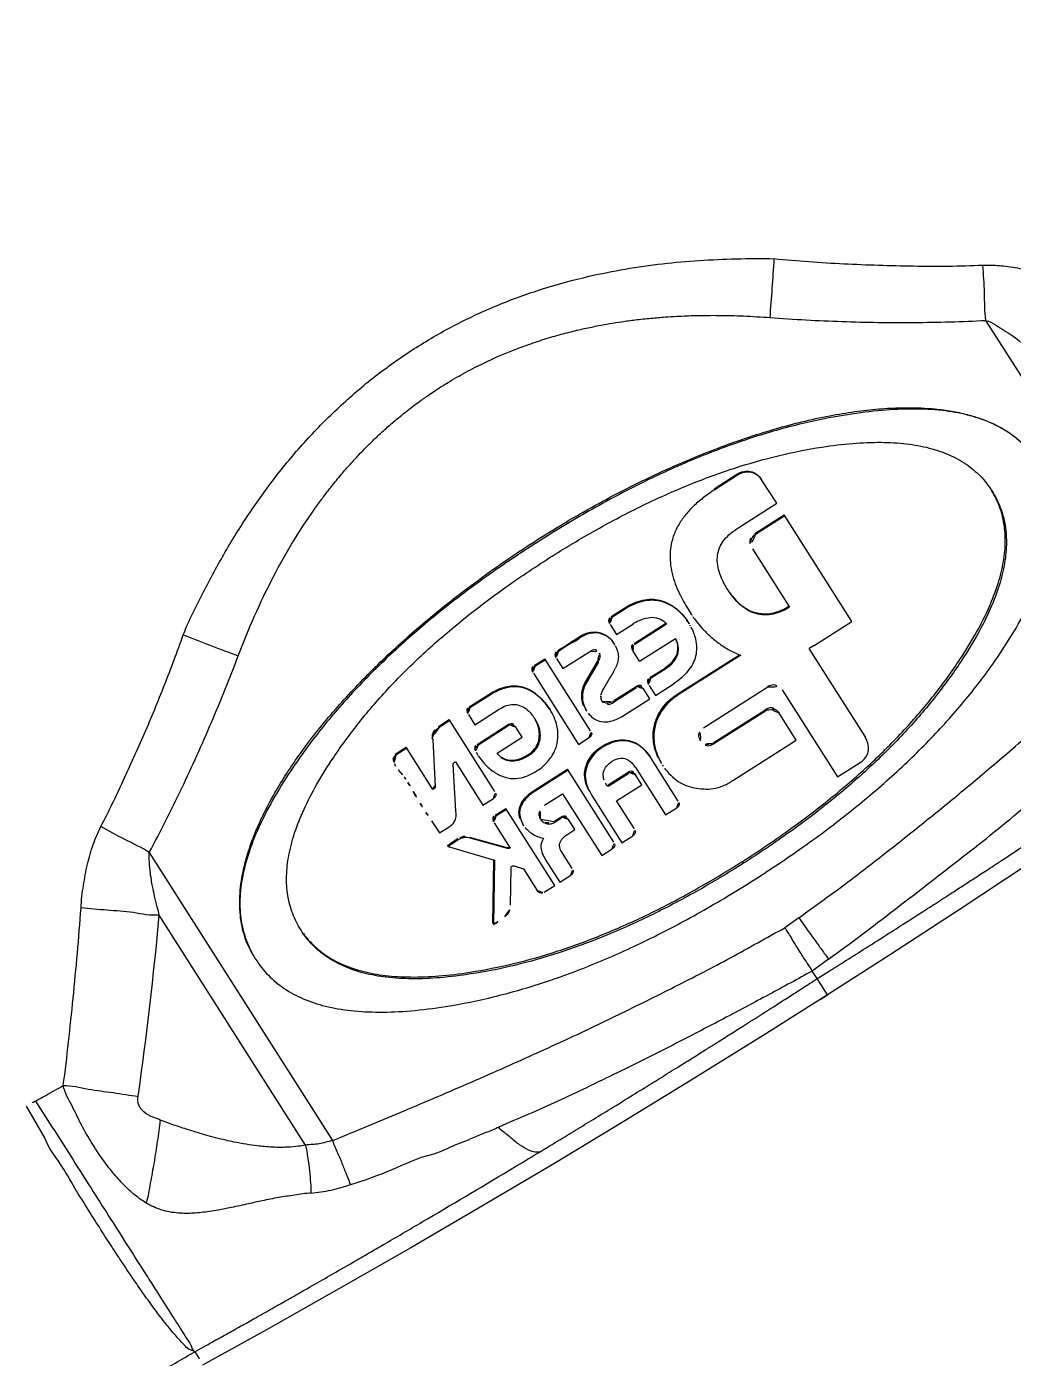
# Model space of a CAD drawing. Header units: millimetres. Extents: x 1145859089 to 1147511753, y -1047484727 to -1047247487.
# Drawn here: x 1145998064.8 to 1145998132.7, y -1047439528.4 to -1047439436.7 of the extents above; entities that cross this region are included whole.
import ezdxf
from ezdxf.xclip import XClip

# ---------------------------------------------------------------- set-up
doc = ezdxf.new("R2010")
doc.units = ezdxf.units.MM
doc.header["$LTSCALE"] = 100
doc.header["$MEASUREMENT"] = 0
doc.header["$XCLIPFRAME"] = 2
doc.layers.get('0').update_dxf_attribs({"linetype": 'CONTINUOUS'})
doc.layers.add('XREF', color=135, linetype='CONTINUOUS')
doc.layers.add('단지배치도$0$W240910', color=135, linetype='CONTINUOUS')

# ---------------------------------------------------------------- blocks, each defined once
blk = doc.blocks.new('단지배치도$0$zw$9902')
at = {"layer": '단지배치도$0$W240910', "linetype": 'ByBlock', "ltscale": 20}
for p, q in [((60002.619, -68107.447), (59990.003, -68087.615)), ((59971.297, -68099.201), (59972.862, -68098.205)), ((59972.907, -68098.275), (59971.342, -68099.271)), ((59972.862, -68098.205), (59972.907, -68098.275)), ((59975.603, -68100.21), (59974.611, -68098.65)), ((59971.297, -68099.201), (59971.342, -68099.271)), ((59972.995, -68101.869), (59975.603, -68100.21)), ((59974.106, -68102.278), (59976.109, -68101.004)), ((59976.153, -68101.074), (59974.15, -68102.348)), ((59980.782, -68108.349), (59976.109, -68101.004)), ((59974.106, -68102.278), (59974.15, -68102.348)), ((59973.928, -68103.337), (59976.485, -68107.356)), ((59964.203, -68108.01), (59965.147, -68107.409)), ((59965.192, -68107.48), (59964.248, -68108.081)), ((59965.147, -68107.409), (59965.192, -68107.48)), ((59964.142, -68108.551), (59964.582, -68109.243)), ((59964.203, -68108.01), (59964.248, -68108.081)), ((59964.582, -68109.243), (59965.741, -68108.506)), ((59965.781, -68109.851), (59967.968, -68108.46)), ((59968.012, -68108.531), (59965.826, -68109.922)), ((59969.501, -68108.386), (59969.544, -68108.45)), ((59978.173, -68110.009), (59980.782, -68108.349)), ((59962.011, -68109.404), (59962.056, -68109.475)), ((59966.158, -68111.083), (59968.634, -68109.508)), ((59960.51, -68110.36), (59960.555, -68110.43)), ((59960.888, -68111.593), (59962.775, -68110.392)), ((59964.368, -68109.814), (59964.471, -68109.975)), ((59966.158, -68111.083), (59965.718, -68110.392)), ((59965.781, -68109.851), (59965.826, -68109.922)), ((59968.786, -68113.335), (59973.032, -68110.633)), ((59973.126, -68110.672), (59968.83, -68113.405)), ((59978.173, -68110.009), (59977.832, -68110.214)), ((59981.731, -68116.343), (59977.832, -68110.214)), ((59958.918, -68111.372), (59959.642, -68110.912)), ((59958.918, -68111.372), (59958.963, -68111.443)), ((59959.687, -68110.982), (59958.963, -68111.443)), ((59962.797, -68115.871), (59959.642, -68110.912)), ((59960.448, -68110.902), (59960.888, -68111.593)), ((59962.378, -68112.642), (59963.27, -68111.089)), ((59963.315, -68111.16), (59962.423, -68112.713)), ((59963.271, -68111.088), (59963.316, -68111.158)), ((59964.568, -68111.397), (59964.481, -68111.587)), ((59966.873, -68112.208), (59967.937, -68111.531)), ((59967.982, -68111.601), (59966.918, -68112.278)), ((59967.936, -68111.531), (59967.981, -68111.602)), ((59958.856, -68111.914), (59961.967, -68116.804)), ((59966.873, -68112.208), (59966.918, -68112.278)), ((59954.445, -68114.218), (59955.791, -68113.362)), ((59955.836, -68113.432), (59954.49, -68114.288)), ((59955.791, -68113.362), (59955.836, -68113.432)), ((59962.378, -68112.642), (59962.423, -68112.713)), ((59964.387, -68113.789), (59965.918, -68112.815)), ((59964.432, -68113.86), (59965.962, -68112.886)), ((59965.962, -68112.886), (59965.918, -68112.815)), ((59966.875, -68113.681), (59966.435, -68112.99)), ((59966.813, -68112.749), (59967.253, -68113.441)), ((59967.253, -68113.441), (59968.486, -68112.657)), ((59968.83, -68113.405), (59968.786, -68113.335)), ((59970.558, -68115.656), (59974.987, -68112.839)), ((59975.977, -68113.057), (59979.784, -68119.042)), ((59954.445, -68114.218), (59954.49, -68114.288)), ((59954.822, -68115.449), (59956.51, -68114.373)), ((59964.387, -68113.789), (59964.432, -68113.86)), ((59964.93, -68114.919), (59966.875, -68113.681)), ((59952.319, -68115.57), (59953.057, -68115.101)), ((59953.102, -68115.171), (59952.364, -68115.641)), ((59956.212, -68120.06), (59953.057, -68115.101)), ((59954.383, -68114.758), (59954.822, -68115.449)), ((59971.224, -68116.703), (59974.783, -68114.439)), ((59974.828, -68114.509), (59971.269, -68116.773)), ((59974.783, -68114.439), (59974.828, -68114.509)), ((59975.822, -68114.723), (59975.779, -68114.664)), ((59976.95, -68116.509), (59975.817, -68114.727)), ((59952.319, -68115.57), (59952.364, -68115.641)), ((59954.977, -68116.809), (59957.119, -68115.446)), ((59957.163, -68115.517), (59955.021, -68116.879)), ((59957.163, -68115.517), (59957.119, -68115.446)), ((59958.074, -68116.31), (59957.635, -68115.619)), ((59949.333, -68117.47), (59950.087, -68116.991)), ((59950.132, -68117.061), (59949.378, -68117.54)), ((59951.941, -68119.905), (59950.087, -68116.991)), ((59951.877, -68116.404), (59951.922, -68116.475)), ((59951.922, -68116.475), (59952.1, -68119.729)), ((59954.977, -68116.809), (59955.021, -68116.879)), ((59956.357, -68117.403), (59958.074, -68116.31)), ((59961.967, -68116.804), (59962.691, -68116.343)), ((59971.225, -68116.702), (59971.269, -68116.773)), ((59972.575, -68119.292), (59976.95, -68116.509)), ((59949.333, -68117.47), (59949.378, -68117.54)), ((59953.384, -68118.068), (59953.401, -68118.054)), ((59953.401, -68118.054), (59953.419, -68118.041)), ((59953.419, -68118.041), (59953.439, -68118.029)), ((59953.439, -68118.029), (59953.461, -68118.018)), ((59953.461, -68118.018), (59953.484, -68118.008)), ((59953.484, -68118.008), (59955.383, -68120.992)), ((59954.916, -68117.349), (59955.005, -68117.504)), ((59968.826, -68120.707), (59966.937, -68117.738)), ((59979.784, -68119.042), (59981.35, -68118.046)), ((59953.334, -68118.159), (59953.335, -68118.151)), ((59953.334, -68118.167), (59953.334, -68118.159)), ((59953.335, -68118.176), (59953.334, -68118.167)), ((59953.335, -68118.151), (59953.336, -68118.144)), ((59953.517, -68121.395), (59953.335, -68118.176)), ((59953.336, -68118.144), (59953.337, -68118.137)), ((59953.337, -68118.137), (59953.341, -68118.127)), ((59953.341, -68118.127), (59953.348, -68118.114)), ((59953.348, -68118.114), (59953.358, -68118.098)), ((59953.358, -68118.098), (59953.37, -68118.082)), ((59953.37, -68118.082), (59953.384, -68118.068)), ((59958.922, -68119.962), (59961.198, -68118.514)), ((59961.243, -68118.584), (59958.967, -68120.032)), ((59964.389, -68123.529), (59961.198, -68118.514)), ((59964.013, -68119.589), (59965.373, -68118.724)), ((59964.058, -68119.659), (59965.417, -68118.794)), ((59965.417, -68118.794), (59965.373, -68118.724)), ((59965.853, -68118.363), (59967.954, -68121.665)), ((59966.329, -68119.589), (59965.888, -68118.897)), ((59951.896, -68119.835), (59951.922, -68119.822)), ((59951.922, -68119.822), (59951.946, -68119.81)), ((59951.946, -68119.81), (59951.968, -68119.796)), ((59951.99, -68119.88), (59951.967, -68119.893)), ((59951.968, -68119.796), (59951.987, -68119.781)), ((59951.987, -68119.781), (59952.005, -68119.766)), ((59952.012, -68119.866), (59951.99, -68119.88)), ((59952.005, -68119.766), (59952.02, -68119.75)), ((59952.032, -68119.852), (59952.012, -68119.866)), ((59952.02, -68119.75), (59952.033, -68119.734)), ((59952.05, -68119.836), (59952.032, -68119.852)), ((59952.033, -68119.734), (59952.042, -68119.718)), ((59952.042, -68119.718), (59952.049, -68119.704)), ((59952.049, -68119.704), (59952.053, -68119.695)), ((59952.065, -68119.821), (59952.05, -68119.836)), ((59952.053, -68119.695), (59952.054, -68119.689)), ((59952.054, -68119.689), (59952.055, -68119.674)), ((59952.055, -68119.667), (59952.055, -68119.659)), ((59952.055, -68119.674), (59952.055, -68119.667)), ((59952.077, -68119.805), (59952.065, -68119.821)), ((59952.086, -68119.789), (59952.077, -68119.805)), ((59952.093, -68119.776), (59952.086, -68119.789)), ((59952.097, -68119.767), (59952.093, -68119.776)), ((59952.098, -68119.76), (59952.097, -68119.767)), ((59952.099, -68119.753), (59952.098, -68119.76)), ((59952.1, -68119.745), (59952.099, -68119.753)), ((59952.1, -68119.729), (59952.1, -68119.737)), ((59952.1, -68119.737), (59952.1, -68119.745)), ((59963.898, -68119.62), (59963.891, -68119.611)), ((59963.905, -68119.63), (59963.898, -68119.62)), ((59963.913, -68119.638), (59963.905, -68119.63)), ((59963.921, -68119.646), (59963.913, -68119.638)), ((59963.93, -68119.653), (59963.921, -68119.646)), ((59963.939, -68119.66), (59963.93, -68119.653)), ((59963.948, -68119.665), (59963.939, -68119.66)), ((59963.958, -68119.67), (59963.948, -68119.665)), ((59963.968, -68119.674), (59963.958, -68119.67)), ((59963.978, -68119.676), (59963.968, -68119.674)), ((59963.987, -68119.678), (59963.978, -68119.676)), ((59963.997, -68119.678), (59963.987, -68119.678)), ((59964.007, -68119.678), (59963.997, -68119.678)), ((59964.017, -68119.676), (59964.007, -68119.678)), ((59964.013, -68119.589), (59964.058, -68119.659)), ((59964.027, -68119.673), (59964.017, -68119.676)), ((59964.038, -68119.67), (59964.027, -68119.673)), ((59964.048, -68119.665), (59964.038, -68119.67)), ((59964.058, -68119.659), (59964.048, -68119.665)), ((59964.584, -68120.7), (59966.329, -68119.589)), ((59951.967, -68119.893), (59951.941, -68119.905)), ((59955.383, -68120.992), (59956.107, -68120.532)), ((59958.922, -68119.962), (59958.967, -68120.032)), ((59959.608, -68120.996), (59960.85, -68120.206)), ((59960.85, -68120.206), (59963.558, -68124.461)), ((59962.878, -68120.321), (59964.949, -68123.576)), ((59965.809, -68122.626), (59964.584, -68120.7)), ((59956.223, -68121.679), (59956.948, -68121.217)), ((59956.223, -68121.679), (59956.268, -68121.749)), ((59956.993, -68121.288), (59956.268, -68121.749)), ((59960.322, -68126.52), (59956.948, -68121.217)), ((59967.954, -68121.665), (59968.72, -68121.178)), ((59951.846, -68122.059), (59952.382, -68122.901)), ((59952.382, -68122.901), (59953.06, -68122.471)), ((59956.163, -68122.218), (59957.258, -68123.94)), ((59960.305, -68122.088), (59960.747, -68121.808)), ((59960.305, -68122.088), (59960.35, -68122.158)), ((59960.791, -68121.879), (59960.35, -68122.158)), ((59960.747, -68121.808), (59960.791, -68121.879)), ((59961.704, -68122.673), (59961.264, -68121.982)), ((59954.464, -68123.195), (59954.509, -68123.266)), ((59954.464, -68123.195), (59957.024, -68123.901)), ((59957.069, -68123.971), (59954.509, -68123.266)), ((59961.216, -68122.983), (59961.704, -68122.673)), ((59964.949, -68123.576), (59965.702, -68123.097)), ((59932.418, -68124.249), (59945.035, -68144.081)), ((59952.938, -68123.771), (59952.983, -68123.842)), ((59952.98, -68123.841), (59956.171, -68124.778)), ((59957.024, -68123.901), (59957.068, -68123.904)), ((59957.068, -68123.904), (59957.104, -68123.905)), ((59957.113, -68123.974), (59957.069, -68123.971)), ((59957.104, -68123.905), (59957.134, -68123.904)), ((59957.149, -68123.975), (59957.113, -68123.974)), ((59957.134, -68123.904), (59957.154, -68123.901)), ((59957.178, -68123.974), (59957.149, -68123.975)), ((59957.154, -68123.901), (59957.167, -68123.896)), ((59957.167, -68123.896), (59957.178, -68123.891)), ((59957.178, -68123.891), (59957.191, -68123.884)), ((59957.198, -68123.971), (59957.178, -68123.974)), ((59957.191, -68123.884), (59957.203, -68123.877)), ((59957.211, -68123.967), (59957.198, -68123.971)), ((59957.203, -68123.877), (59957.213, -68123.869)), ((59957.223, -68123.961), (59957.211, -68123.967)), ((59957.236, -68123.955), (59957.223, -68123.961)), ((59957.247, -68123.948), (59957.236, -68123.955)), ((59957.258, -68123.94), (59957.247, -68123.948)), ((59961.533, -68125.347), (59960.749, -68124.115)), ((59963.558, -68124.461), (59964.282, -68124.001)), ((59956.055, -68129.136), (59956.125, -68124.777)), ((59956.171, -68124.778), (59956.099, -68129.206)), ((59957.278, -68127.881), (59957.316, -68125.31)), ((59957.316, -68125.31), (59957.317, -68125.297)), ((59957.317, -68125.297), (59957.319, -68125.284)), ((59957.319, -68125.284), (59957.321, -68125.272)), ((59957.321, -68125.272), (59957.324, -68125.261)), ((59957.324, -68125.261), (59957.328, -68125.25)), ((59957.328, -68125.25), (59957.332, -68125.24)), ((59957.332, -68125.24), (59957.337, -68125.23)), ((59957.337, -68125.23), (59957.343, -68125.221)), ((59957.343, -68125.221), (59957.349, -68125.213)), ((59957.349, -68125.213), (59957.357, -68125.205)), ((59957.357, -68125.205), (59957.364, -68125.198)), ((59957.364, -68125.198), (59957.373, -68125.192)), ((59957.373, -68125.192), (59957.382, -68125.186)), ((59957.382, -68125.186), (59957.391, -68125.181)), ((59957.391, -68125.181), (59957.402, -68125.177)), ((59957.402, -68125.177), (59957.411, -68125.174)), ((59957.411, -68125.174), (59957.421, -68125.171)), ((59957.421, -68125.171), (59957.437, -68125.17)), ((59957.437, -68125.17), (59957.461, -68125.17)), ((59957.461, -68125.17), (59957.491, -68125.173)), ((59957.491, -68125.173), (59957.528, -68125.177)), ((59957.528, -68125.177), (59958.164, -68125.363)), ((59958.164, -68125.363), (59959.126, -68126.876)), ((59959.695, -68124.76), (59960.673, -68126.297)), ((59973.322, -68124.986), (59973.243, -68124.863)), ((59992.918, -68125.058), (59988.155, -68128.205)), ((59960.673, -68126.297), (59961.426, -68125.817)), ((59959.598, -68126.98), (59960.322, -68126.52)), ((59943.176, -68144.394), (59933.104, -68128.563)), ((59977.128, -68128.754), (59976.165, -68129.438)), ((59988.155, -68128.205), (59983.369, -68131.318)), ((59979.167, -68131.592), (59978.054, -68132.408)), ((59983.369, -68131.318), (59979.1, -68134.053)), ((59978.389, -68132.935), (59978.054, -68132.408)), ((59979.1, -68134.053), (59978.389, -68132.935)), ((59979.1, -68134.053), (59974.864, -68136.729)), ((59978.584, -68134.381), (59979.1, -68134.053)), ((59974.864, -68136.729), (59970.016, -68139.746)), ((59970.016, -68139.746), (59965.147, -68142.727)), ((59925.228, -68143.887), (59923.973, -68141.703)), ((59965.147, -68142.727), (59960.257, -68145.674)), ((59960.257, -68145.674), (59955.345, -68148.584)), ((59957.168, -68146.144), (59957.697, -68145.826)), ((59955.345, -68148.584), (59950.412, -68151.46)), ((59950.412, -68151.46), (59945.459, -68154.299)), ((59945.459, -68154.299), (59940.486, -68157.103)), ((59932.376, -68155.126), (59932.368, -68155.114)), ((59940.486, -68157.103), (59936.067, -68159.554)), ((59935.539, -68158.624), (59935.536, -68158.626)), ((59935.536, -68158.626), (59935.536, -68158.627)), ((59935.536, -68158.627), (59935.537, -68158.627)), ((59935.537, -68158.627), (59935.538, -68158.626)), ((59935.538, -68158.626), (59935.539, -68158.625)), ((59935.543, -68158.62), (59935.539, -68158.624)), ((59935.539, -68158.625), (59935.541, -68158.625)), ((59935.541, -68158.625), (59935.546, -68158.623)), ((59935.543, -68158.604), (59935.548, -68158.616)), ((59935.548, -68158.616), (59935.543, -68158.62)), ((59935.546, -68158.623), (59935.552, -68158.62)), ((59935.552, -68158.62), (59935.857, -68159.077)), ((59935.857, -68159.077), (59935.812, -68159.102))]:
    blk.add_line(p, q, dxfattribs=at)
at = {"layer": '단지배치도$0$W240910'}
for radius in [11431.377, 11931.377]:
    blk.add_arc((57394.291, -57699.4), radius, 251.6277496, 321.4181311, dxfattribs=at)
at = {"layer": '단지배치도$0$W240910', "linetype": 'ByBlock', "ltscale": 20}
for centre, radius, start, end in [((59689.148, -68064.912), 286.884, 355.50023, 356.30861), ((59974.698, -68104.677), 5.896, 212.47594, 214.30907), ((60039.346, -67842.121), 286.887, 248.61914, 249.42752), ((59963.219, -68110.769), 1.482, 27.57638, 32.40985), ((59958.266, -68115.523), 3.815, 211.27338, 212.93214), ((59971.596, -68115.778), 4.565, 209.41514, 212.49315), ((59971.582, -68115.791), 4.546, 212.44737, 215.54989), ((59981.854, -68101.619), 36.313, 212.00761, 213.18052), ((60063.05, -68048.557), 133.311, 213.16914, 213.46338), ((59959.8, -68121.289), 1.952, 211.24167, 219.65353), ((59683.122, -68105.708), 251.025, 351.9095, 354.77627), ((59585.646, -67527.006), 722.053, 301.015407, 301.165071)]:
    blk.add_arc(centre, radius, start, end, dxfattribs=at)
for points, start_tangent, end_tangent in [([(59934.757, -68109.263), (59936.153, -68106.308), (59937.644, -68103.557), (59939.38, -68100.786), (59941.251, -68098.21), (59943.372, -68095.709), (59945.631, -68093.445), (59948.133, -68091.336), (59950.793, -68089.474), (59953.535, -68087.899), (59956.43, -68086.558), (59959.479, -68085.452), (59962.682, -68084.58), (59965.172, -68084.081), (59967.738, -68083.714), (59970.282, -68083.485), (59972.815, -68083.378), (59975.437, -68083.383)], (0.352729, 0.935726), (0.997102, -0.076071)), ([(59989.798, -68083.831), (59985.008, -68083.89), (59980.215, -68083.736), (59975.438, -68083.383)], (-0.998714, -0.050706), (-0.994729, 0.102541)), ([(59995.452, -68084.973), (59994.556, -68084.653), (59993.438, -68084.316), (59992.534, -68084.099), (59991.847, -68083.972), (59991.222, -68083.89), (59990.668, -68083.845), (59990.191, -68083.829), (59989.798, -68083.831)], (-0.918686, 0.394988), (-0.999988, 0.00498)), ([(59990.003, -68087.615), (59989.905, -68085.717), (59989.798, -68083.831)], (-0.135217, 0.990816), (-0.059397, 0.998234)), ([(59938.536, -68110.712), (59939.664, -68107.962), (59940.95, -68105.287), (59942.407, -68102.709), (59944.024, -68100.281), (59944.481, -68099.663), (59944.962, -68099.042), (59945.632, -68098.224), (59946.255, -68097.508), (59946.757, -68096.96), (59947.128, -68096.571), (59947.483, -68096.211), (59948.017, -68095.692), (59948.627, -68095.128), (59949.321, -68094.524), (59950.285, -68093.744), (59951.128, -68093.115), (59951.794, -68092.65), (59952.23, -68092.36), (59952.61, -68092.117), (59953.116, -68091.806), (59953.735, -68091.445), (59955.012, -68090.763), (59957.711, -68089.57), (59958.989, -68089.111), (59960.196, -68088.733), (59961.326, -68088.425), (59962.375, -68088.176), (59963.338, -68087.977), (59964.098, -68087.84), (59964.94, -68087.706), (59965.864, -68087.581), (59966.946, -68087.463), (59967.937, -68087.38), (59968.724, -68087.331), (59970.052, -68087.28), (59971.62, -68087.269), (59973.319, -68087.313), (59975.149, -68087.42)], (0.349868, 0.936799), (0.997506, -0.070588)), ([(59975.149, -68087.42), (59980.089, -68087.691), (59985.046, -68087.76), (59990.003, -68087.615)], (0.997046, -0.076805), (0.99876, 0.049785)), ([(59990.003, -68087.615), (59990.652, -68087.928), (59991.806, -68088.651), (59993.619, -68090.064)], (0.972311, -0.23369), (0.825696, -0.564115)), ([(59993.54, -68097.362), (59992.664, -68096.254), (59991.571, -68095.346), (59990.262, -68094.638), (59988.736, -68094.131), (59986.993, -68093.825), (59985.034, -68093.719), (59982.858, -68093.813), (59980.466, -68094.107), (59977.091, -68094.789), (59973.65, -68095.78), (59970.143, -68097.079), (59966.569, -68098.686), (59962.93, -68100.602), (59959.224, -68102.827), (59955.634, -68105.244), (59952.353, -68107.731), (59949.381, -68110.288), (59946.718, -68112.914), (59944.363, -68115.61), (59942.318, -68118.376), (59941.04, -68120.415), (59940.035, -68122.343), (59939.303, -68124.161), (59938.844, -68125.868), (59938.657, -68127.465), (59938.744, -68128.951), (59939.103, -68130.327), (59939.735, -68131.592)], (-0.535702, 0.844407), (0.536768, -0.84373)), ([(59977.319, -68094.604), (59979.255, -68094.182), (59980.977, -68093.897), (59982.631, -68093.712), (59984.209, -68093.629), (59985.537, -68093.644), (59986.483, -68093.71), (59987.635, -68093.863), (59988.712, -68094.095), (59989.716, -68094.406), (59989.768, -68094.425)], (0.971553, 0.236821), (0.938025, -0.346567)), ([(59939.52, -68131.244), (59939.453, -68131.124), (59939.257, -68130.735), (59938.99, -68130.055), (59938.8, -68129.342), (59938.683, -68128.598), (59938.637, -68127.705), (59938.678, -68126.852), (59938.793, -68125.982), (59938.873, -68125.566), (59939.126, -68124.552), (59939.46, -68123.532), (59939.868, -68122.506), (59940.347, -68121.475), (59941.17, -68119.952), (59941.954, -68118.684), (59942.818, -68117.424), (59943.196, -68116.908), (59944.313, -68115.477), (59945.513, -68114.07), (59946.789, -68112.685), (59948.14, -68111.323), (59949.561, -68109.984), (59951.051, -68108.669), (59952.607, -68107.379), (59954.573, -68105.856), (59956.562, -68104.423), (59958.613, -68103.046), (59960.722, -68101.728), (59962.281, -68100.813), (59964.443, -68099.629), (59966.616, -68098.537), (59968.8, -68097.536), (59970.982, -68096.633), (59973.146, -68095.836), (59975.284, -68095.152), (59977.16, -68094.643), (59977.319, -68094.604)], (-0.500305, 0.865849), (0.971553, 0.236821)), ([(59989.768, -68094.425), (59990.645, -68094.798), (59991.388, -68095.21), (59992.058, -68095.683), (59992.533, -68096.1), (59993.031, -68096.641), (59993.462, -68097.239)], (0.938025, -0.346567), (0.535702, -0.844407)), ([(59972.73, -68097.78), (59975.713, -68096.936), (59978.718, -68096.339), (59980.85, -68096.084), (59982.79, -68096.01), (59984.539, -68096.115), (59986.097, -68096.402), (59987.464, -68096.868), (59988.639, -68097.515), (59989.624, -68098.341), (59990.417, -68099.349)], (0.95145, 0.307803), (0.536475, -0.843916)), ([(59939.735, -68131.592), (59940.611, -68132.701), (59941.704, -68133.609), (59943.013, -68134.317), (59944.539, -68134.824), (59946.281, -68135.131), (59948.24, -68135.238), (59950.415, -68135.144), (59952.806, -68134.85), (59956.18, -68134.168), (59959.621, -68133.178), (59963.128, -68131.879), (59966.701, -68130.272), (59970.341, -68128.355), (59974.048, -68126.13), (59977.639, -68123.712), (59980.92, -68121.225), (59983.893, -68118.668), (59986.557, -68116.041), (59988.912, -68113.345), (59990.958, -68110.579), (59992.235, -68108.54), (59993.24, -68106.612), (59993.972, -68104.794), (59994.432, -68103.087), (59994.618, -68101.49), (59994.531, -68100.003), (59994.172, -68098.628), (59993.54, -68097.362)], (0.5357, -0.844408), (-0.536768, 0.84373)), ([(59959.952, -68103.971), (59963.202, -68102.024), (59966.404, -68100.347), (59969.556, -68098.94), (59972.659, -68097.803), (59972.73, -68097.78)], (0.843818, 0.536629), (0.95145, 0.307803)), ([(59972.862, -68098.205), (59973.332, -68098.014), (59973.798, -68098.019), (59974.223, -68098.21), (59974.566, -68098.58)], (0.84373, 0.536768), (0.536768, -0.84373)), ([(59974.611, -68098.65), (59974.267, -68098.28), (59973.843, -68098.089), (59973.376, -68098.085), (59972.907, -68098.275)], (-0.536768, 0.84373), (-0.84373, -0.536768)), ([(59971.342, -68099.271), (59970.529, -68099.842), (59969.84, -68100.44), (59969.276, -68101.065), (59968.835, -68101.719), (59968.641, -68102.1), (59968.487, -68102.489), (59968.372, -68102.887), (59968.267, -68104.13), (59968.366, -68104.866), (59968.561, -68105.575), (59968.832, -68106.254), (59969.119, -68106.83), (59969.435, -68107.378), (59969.724, -68107.842)], (-0.84373, -0.536768), (0.536768, -0.84373)), ([(59981.9, -68118.282), (59984.243, -68115.957), (59986.315, -68113.566), (59988.115, -68111.11), (59989.247, -68109.283), (59990.135, -68107.555), (59990.779, -68105.923), (59991.179, -68104.389), (59991.335, -68102.952), (59991.247, -68101.613), (59990.915, -68100.371), (59990.416, -68099.35)], (0.73416, 0.678976), (-0.517842, 0.855476)), ([(59990.417, -68099.349), (59990.993, -68100.495), (59991.324, -68101.738), (59991.412, -68103.077), (59991.256, -68104.514), (59990.856, -68106.048), (59990.212, -68107.679), (59989.325, -68109.407), (59988.193, -68111.232), (59986.392, -68113.689), (59984.319, -68116.081), (59981.976, -68118.406)], (0.536475, -0.843916), (-0.734161, -0.678976)), ([(59972.24, -68106.165), (59972.151, -68106.019), (59971.813, -68105.368), (59971.601, -68104.758), (59971.515, -68104.19), (59971.555, -68103.663), (59971.722, -68103.162), (59972.009, -68102.709), (59972.426, -68102.291), (59972.996, -68101.871)], (-0.533665, 0.845696), (0.838507, 0.544891)), ([(59973.769, -68102.986), (59973.756, -68102.854), (59974.106, -68102.278)], (-0.208497, 0.978023), (0.837771, 0.546022)), ([(59974.15, -68102.348), (59973.862, -68102.674), (59973.931, -68103.335)], (-0.837771, -0.546022), (0.522701, -0.852516)), ([(59942.862, -68129.603), (59942.286, -68128.457), (59941.954, -68127.214), (59941.866, -68125.874), (59942.022, -68124.438), (59942.422, -68122.904), (59943.065, -68121.273), (59943.953, -68119.546), (59945.084, -68117.721), (59946.885, -68115.265), (59948.956, -68112.874), (59951.299, -68110.55), (59953.912, -68108.291), (59956.797, -68106.098), (59959.952, -68103.971)], (-0.536472, 0.843918), (0.84373, 0.536768)), ([(59965.146, -68107.408), (59965.761, -68107.078), (59966.378, -68106.881), (59966.981, -68106.815), (59967.545, -68106.879), (59968.091, -68107.076), (59968.618, -68107.401), (59969.088, -68107.833), (59969.456, -68108.316)], (0.839323, 0.543633), (0.510382, -0.859948)), ([(59969.267, -68108.058), (59969.132, -68107.904), (59968.662, -68107.472), (59968.136, -68107.146), (59967.59, -68106.95), (59967.025, -68106.885), (59966.423, -68106.951), (59965.805, -68107.148), (59965.191, -68107.478)], (-0.635868, 0.771798), (-0.839323, -0.543633)), ([(59976.485, -68107.356), (59975.959, -68107.641), (59975.354, -68107.833), (59974.744, -68107.886), (59974.156, -68107.794), (59973.604, -68107.562), (59973.086, -68107.189), (59972.601, -68106.675), (59972.24, -68106.165)], (-0.807241, -0.590223), (-0.533665, 0.845696)), ([(59972.399, -68106.397), (59972.557, -68106.605), (59973.041, -68107.119), (59973.559, -68107.492), (59974.111, -68107.724), (59974.7, -68107.816), (59975.309, -68107.763), (59975.914, -68107.571), (59976.44, -68107.285)], (0.584325, -0.81152), (0.807241, 0.590223)), ([(59990.204, -68118.496), (59991.665, -68117.248), (59993.193, -68115.924), (59994.789, -68114.522), (59996.452, -68113.043), (59997.932, -68111.713), (59999.538, -68110.258), (60000.952, -68108.971), (60002.619, -68107.447)], (0.760318, 0.649551), (0.739795, 0.672832)), ([(59964.098, -68108.481), (59964.091, -68108.111), (59964.198, -68108.088)], (-0.535564, 0.844495), (0.998203, -0.059916)), ([(59964.248, -68108.081), (59964.083, -68108.417), (59964.17, -68108.481)], (-0.8335, -0.552519), (0.930157, -0.367162)), ([(59965.732, -68108.493), (59966.437, -68108.172), (59967.057, -68108.058), (59967.601, -68108.186), (59968.013, -68108.531)], (0.817092, 0.576508), (0.54741, -0.836865)), ([(59969.696, -68108.717), (59969.885, -68109.138), (59970.012, -68109.554), (59970.081, -68110.152), (59970.02, -68110.725), (59969.823, -68111.258), (59969.491, -68111.747), (59969.045, -68112.213), (59968.484, -68112.654)], (0.455277, -0.89035), (-0.833968, -0.551813)), ([(59969.5, -68108.386), (59969.267, -68108.058)], (-0.510382, 0.859948), (-0.635868, 0.771798)), ([(59969.544, -68108.449), (59969.632, -68108.596)], (0.545333, -0.838219), (0.48507, -0.874475)), ([(59969.632, -68108.596), (59969.696, -68108.717)], (0.48507, -0.874475), (0.455277, -0.89035)), ([(59969.828, -68108), (59970.066, -68108.327), (59970.505, -68108.844), (59971.024, -68109.356), (59971.656, -68109.868), (59972.359, -68110.315), (59973.126, -68110.672)], (0.563483, -0.826128), (0.934526, -0.355895)), ([(59929.078, -68122.461), (59930.621, -68119.313), (59932.083, -68116.064), (59933.462, -68112.714), (59934.757, -68109.263)], (0.47153, 0.88185), (0.332965, 0.942939)), ([(59960.51, -68110.36), (59961.574, -68109.688), (59962.011, -68109.404)], (0.847159, 0.53134), (-0.849864, -0.527003)), ([(59962.056, -68109.475), (59961.619, -68109.759), (59960.555, -68110.43)], (-0.558111, -0.829766), (-0.847159, -0.53134)), ([(59962.011, -68109.404), (59962.477, -68109.171), (59962.931, -68109.069), (59963.637, -68109.186), (59964.324, -68109.744)], (0.84373, 0.536768), (0.536768, -0.84373)), ([(59964.158, -68109.562), (59963.681, -68109.257), (59962.976, -68109.139), (59962.521, -68109.241), (59962.056, -68109.475)], (-0.728343, 0.685213), (-0.84373, -0.536768)), ([(59964.368, -68109.814), (59964.158, -68109.562)], (-0.536768, 0.84373), (-0.728343, 0.685213)), ([(59967.927, -68111.518), (59968.48, -68111.029), (59968.748, -68110.551), (59968.796, -68109.986), (59968.632, -68109.51)], (0.806738, 0.59091), (-0.483591, 0.875294)), ([(59967.972, -68111.588), (59968.494, -68111.134), (59968.787, -68110.627), (59968.824, -68110.053), (59968.634, -68109.508)], (0.806738, 0.59091), (-0.527994, 0.849248)), ([(59932.418, -68124.249), (59934.651, -68119.82), (59936.689, -68115.299), (59938.536, -68110.712)], (0.468339, 0.883549), (0.353004, 0.935622)), ([(59960.403, -68110.831), (59960.397, -68110.461), (59960.505, -68110.438)], (-0.535567, 0.844493), (0.99808, -0.061938)), ([(59960.555, -68110.43), (59960.389, -68110.767), (59960.475, -68110.832)], (-0.833592, -0.552381), (0.929508, -0.368803)), ([(59962.775, -68110.392), (59963.202, -68110.334), (59963.225, -68110.503)], (0.851792, 0.52388), (-0.115266, -0.993335)), ([(59963.298, -68111.104), (59963.403, -68110.706), (59963.303, -68110.622)], (0.460313, 0.887756), (-0.899118, 0.437706)), ([(59963.4, -68110.523), (59963.343, -68111.174)], (0.515701, -0.856768), (-0.460313, -0.887756)), ([(59964.533, -68110.083), (59964.628, -68110.31), (59964.699, -68110.673), (59964.678, -68111.043), (59964.568, -68111.397)], (0.463014, -0.886351), (-0.414974, -0.909833)), ([(59965.674, -68110.322), (59965.669, -68109.953), (59965.776, -68109.929)], (-0.535562, 0.844496), (0.997987, -0.063418)), ([(59965.718, -68110.392), (59965.722, -68110.02), (59965.823, -68109.996)], (-0.535562, 0.844496), (0.999067, -0.04318)), ([(59958.811, -68111.844), (59958.806, -68111.473), (59958.913, -68111.45)], (-0.535567, 0.844493), (0.99808, -0.061938)), ([(59958.963, -68111.443), (59958.797, -68111.78), (59958.884, -68111.845)], (-0.833592, -0.552381), (0.929508, -0.368803)), ([(59963.504, -68113.421), (59963.698, -68112.963), (59964.079, -68112.325), (59964.481, -68111.587)], (0.162759, 0.986666), (0.415723, 0.909491)), ([(59966.768, -68112.679), (59966.761, -68112.308), (59966.869, -68112.285)], (-0.535573, 0.844489), (0.998259, -0.058976)), ([(59966.918, -68112.278), (59966.754, -68112.614), (59966.841, -68112.679)], (-0.833501, -0.552518), (0.930499, -0.366294)), ([(59955.791, -68113.362), (59956.371, -68113.046), (59956.93, -68112.851), (59957.469, -68112.776), (59957.986, -68112.82), (59958.483, -68112.984), (59958.959, -68113.268), (59959.413, -68113.672), (59959.847, -68114.196), (59960.019, -68114.454)], (0.843844, 0.536588), (0.523496, -0.852028)), ([(59960.062, -68114.524), (59959.892, -68114.267), (59959.458, -68113.743), (59959.003, -68113.339), (59958.527, -68113.055), (59958.031, -68112.89), (59957.513, -68112.846), (59956.975, -68112.922), (59956.416, -68113.117), (59955.836, -68113.432)], (-0.52115, 0.853465), (-0.843844, -0.536588)), ([(59962.329, -68114.159), (59962.214, -68113.799), (59962.194, -68113.29), (59962.378, -68112.642)], (-0.417394, 0.908726), (0.49346, 0.869769)), ([(59962.423, -68112.713), (59962.239, -68113.361), (59962.259, -68113.869), (59962.472, -68114.411)], (-0.49346, -0.869769), (0.536768, -0.84373)), ([(59963.566, -68113.824), (59963.496, -68113.495), (59963.504, -68113.421)], (-0.489689, 0.871897), (0.162759, 0.986666)), ([(59965.918, -68112.815), (59966.289, -68112.808), (59966.313, -68112.915)], (0.844486, 0.535577), (-0.057461, -0.998348)), ([(59966.435, -68112.99), (59966.098, -68112.826), (59966.033, -68112.913)], (-0.552579, 0.833461), (-0.364988, -0.931012)), ([(59967.46, -68117.73), (59967.361, -68117.51), (59967.161, -68116.853), (59967.102, -68116.187), (59967.183, -68115.514), (59967.395, -68114.877), (59967.733, -68114.302), (59968.196, -68113.788), (59968.786, -68113.335)], (-0.43854, 0.898712), (0.839726, 0.54301)), ([(59968.831, -68113.406), (59968.241, -68113.858), (59967.777, -68114.373), (59967.439, -68114.948), (59967.227, -68115.584), (59967.146, -68116.258), (59967.206, -68116.924), (59967.406, -68117.581), (59967.62, -68118.019)], (-0.839726, -0.54301), (0.4908, -0.871272)), ([(59974.987, -68112.838), (59975.404, -68112.716), (59975.974, -68113.059)], (0.849598, 0.527432), (0.550647, -0.834738)), ([(59954.338, -68114.688), (59954.333, -68114.319), (59954.44, -68114.296)], (-0.535559, 0.844498), (0.998051, -0.062396)), ([(59954.49, -68114.288), (59954.324, -68114.624), (59954.411, -68114.689)], (-0.833578, -0.552401), (0.929329, -0.369253)), ([(59956.51, -68114.373), (59956.996, -68114.135), (59957.46, -68114.051), (59957.903, -68114.121), (59958.325, -68114.345), (59958.713, -68114.711), (59958.944, -68115.03)], (0.843932, 0.53645), (0.528524, -0.848919)), ([(59963.634, -68113.914), (59963.566, -68113.824)], (-0.706288, 0.707925), (-0.489689, 0.871897)), ([(59963.589, -68113.844), (59964.145, -68113.912), (59964.256, -68113.759)], (0.670512, -0.741898), (0.225968, 0.974135)), ([(59964.432, -68113.86), (59963.967, -68114.033), (59963.906, -68113.873)], (-0.843838, -0.536599), (-0.150612, 0.988593)), ([(59974.782, -68114.438), (59975.229, -68114.287), (59975.738, -68114.591)], (0.855163, 0.518358), (0.579486, -0.814982)), ([(59975.784, -68114.661), (59975.522, -68114.411), (59974.827, -68114.508)], (-0.544246, 0.838926), (-0.855163, -0.518358)), ([(59955.064, -68117.597), (59955.412, -68118.056), (59956.063, -68118.647), (59956.399, -68118.86), (59956.745, -68119.016), (59957.467, -68119.157), (59958.191, -68119.059), (59958.958, -68118.715), (59959.687, -68118.156), (59960.211, -68117.468), (59960.379, -68117.109), (59960.49, -68116.737), (59960.539, -68115.951), (59960.472, -68115.512), (59960.342, -68115.084), (59960.062, -68114.524)], (0.543626, -0.839327), (-0.52115, 0.853465)), ([(59958.944, -68115.03), (59959.042, -68115.2), (59959.244, -68115.696), (59959.31, -68116.191), (59959.239, -68116.689), (59959.036, -68117.116), (59958.699, -68117.471), (59958.228, -68117.754), (59957.651, -68117.944), (59957.147, -68117.949), (59956.716, -68117.768), (59956.359, -68117.401)], (0.528524, -0.848919), (-0.571038, 0.820923)), ([(59956.672, -68117.697), (59957.102, -68117.879), (59957.606, -68117.874), (59958.183, -68117.684), (59958.654, -68117.4), (59958.991, -68117.045), (59959.195, -68116.619), (59959.265, -68116.121), (59959.199, -68115.625), (59958.997, -68115.129), (59958.942, -68115.031)], (0.823459, -0.567376), (-0.504536, 0.863391)), ([(59962.472, -68114.411), (59962.632, -68114.653)], (0.497884, -0.867243), (0.60466, -0.796484)), ([(59962.632, -68114.653), (59962.941, -68114.969), (59963.536, -68115.238), (59964.17, -68115.218), (59964.923, -68114.906)], (0.60466, -0.796484), (0.879953, 0.47506)), ([(59951.877, -68116.404), (59951.978, -68115.922), (59952.319, -68115.569)], (-0.035497, 0.99937), (0.850698, 0.525655)), ([(59952.364, -68115.64), (59952.023, -68115.992), (59951.922, -68116.475)], (-0.850698, -0.525655), (0.035497, -0.99937)), ([(59957.119, -68115.446), (59957.49, -68115.438), (59957.513, -68115.545)], (0.844482, 0.535583), (-0.055506, -0.998458)), ([(59957.635, -68115.619), (59957.299, -68115.457), (59957.234, -68115.544)], (-0.552657, 0.833409), (-0.363293, -0.931675)), ([(59962.691, -68116.343), (59962.851, -68116.006), (59962.766, -68115.942)], (0.833474, 0.552559), (-0.930504, 0.366281)), ([(59970.361, -68116.573), (59970.357, -68116.567), (59970.225, -68116.144), (59970.567, -68115.667)], (-0.578793, 0.815475), (0.801359, 0.598183)), ([(59955.021, -68116.879), (59954.857, -68117.215), (59954.944, -68117.279)], (-0.833486, -0.55254), (0.92998, -0.36761)), ([(59954.816, -68117.144), (59954.805, -68117.021)], (-0.235738, 0.971817), (0.11108, 0.993811)), ([(59954.805, -68117.021), (59954.865, -68116.909), (59954.972, -68116.886)], (0.11108, 0.993811), (0.998176, -0.060367)), ([(59962.698, -68120.002), (59962.496, -68119.537), (59962.375, -68118.907), (59962.439, -68118.409), (59962.653, -68117.887), (59963.035, -68117.373), (59963.593, -68116.928), (59964.198, -68116.632), (59964.826, -68116.503), (59965.43, -68116.541), (59965.976, -68116.748), (59966.463, -68117.124), (59966.893, -68117.668)], (-0.460745, 0.887533), (0.536768, -0.84373)), ([(59966.937, -68117.738), (59966.508, -68117.194), (59966.02, -68116.818), (59965.475, -68116.611), (59964.871, -68116.573), (59964.242, -68116.703), (59963.638, -68116.998), (59963.08, -68117.444), (59962.698, -68117.957), (59962.484, -68118.481), (59962.42, -68118.977), (59962.542, -68119.608), (59962.881, -68120.319)], (-0.536768, 0.84373), (0.512427, -0.858731)), ([(59971.265, -68116.765), (59970.868, -68116.895), (59970.361, -68116.573)], (-0.862094, -0.506748), (-0.578793, 0.815475)), ([(59970.745, -68116.811), (59971.22, -68116.695)], (0.996011, -0.089227), (0.862094, 0.506748)), ([(59981.35, -68118.046), (59981.722, -68117.706), (59981.907, -68117.31), (59981.904, -68116.859), (59981.713, -68116.353)], (0.83877, 0.544486), (-0.471182, 0.882036)), ([(59949.285, -68118.063), (59949.211, -68117.901), (59949.333, -68117.47)], (-0.54076, 0.841177), (0.834003, 0.551759)), ([(59949.378, -68117.54), (59949.256, -68117.972), (59949.297, -68118.141)], (-0.834003, -0.551759), (0.327855, -0.944728)), ([(59963.728, -68119.263), (59963.69, -68119.128), (59963.687, -68118.694), (59963.885, -68118.305), (59964.285, -68117.962), (59964.907, -68117.749), (59965.359, -68117.864), (59965.847, -68118.367)], (-0.323176, 0.946339), (0.573543, -0.819175)), ([(59949.297, -68118.141), (59949.553, -68118.559)], (0.327855, -0.944728), (0.64364, -0.765329)), ([(59949.553, -68118.559), (59949.797, -68118.837), (59949.97, -68119.056)], (0.64364, -0.765329), (0.591941, -0.805981)), ([(59965.373, -68118.724), (59965.75, -68118.726), (59965.772, -68118.824)], (0.84373, 0.536768), (-0.044898, -0.998992)), ([(59965.888, -68118.897), (59965.546, -68118.741), (59965.484, -68118.822)], (-0.536768, 0.84373), (-0.377533, -0.925996)), ([(59967.884, -68118.434), (59968.189, -68118.811), (59968.695, -68119.264), (59969.267, -68119.59), (59969.902, -68119.789), (59970.586, -68119.876), (59971.24, -68119.851), (59971.896, -68119.663), (59972.577, -68119.294)], (0.581759, -0.813361), (0.832484, 0.554049)), ([(59973.243, -68124.863), (59976.4, -68122.735), (59979.286, -68120.541), (59981.9, -68118.282)], (0.84373, 0.536768), (0.73416, 0.678976)), ([(59981.976, -68118.406), (59979.362, -68120.665), (59976.477, -68122.859), (59973.322, -68124.986)], (-0.734161, -0.678976), (-0.84373, -0.536768)), ([(59977.128, -68128.754), (59979.651, -68126.913), (59982.356, -68124.855), (59985.09, -68122.702), (59987.675, -68120.606), (59990.204, -68118.496)], (0.790873, 0.61198), (0.760318, 0.649551)), ([(59949.97, -68119.056), (59950.22, -68119.43)], (0.591941, -0.805981), (0.52366, -0.851927)), ([(59950.22, -68119.43), (59950.581, -68120.057)], (0.52366, -0.851927), (0.490029, -0.871706)), ([(59963.894, -68119.609), (59963.728, -68119.263)], (-0.51793, 0.855423), (-0.323176, 0.946339)), ([(59950.581, -68120.057), (59950.656, -68120.191), (59951.061, -68120.867)], (0.490029, -0.871706), (0.528934, -0.848663)), ([(59956.107, -68120.532), (59956.266, -68120.195), (59956.181, -68120.131)], (0.833447, 0.5526), (-0.9307, 0.365784)), ([(59957.946, -68121.94), (59957.902, -68121.796), (59957.868, -68121.365), (59958.137, -68120.679), (59958.425, -68120.346), (59958.922, -68119.962)], (-0.344231, 0.938885), (0.84373, 0.536768)), ([(59958.967, -68120.032), (59958.477, -68120.41), (59958.181, -68120.749), (59957.997, -68121.088), (59957.911, -68121.651), (59958.131, -68122.301)], (-0.84373, -0.536768), (0.511171, -0.859479)), ([(59968.72, -68121.178), (59968.88, -68120.841), (59968.795, -68120.777)], (0.833496, 0.552526), (-0.92998, 0.367609)), ([(59978.389, -68132.935), (59979.172, -68132.444), (59980.231, -68131.777), (59981.564, -68130.935), (59983.164, -68129.917), (59984.482, -68129.075), (59985.524, -68128.407), (59986.505, -68127.775), (59987.59, -68127.074), (59988.376, -68126.564), (59989.146, -68126.063), (59990.044, -68125.478), (59991.068, -68124.809), (59992.554, -68123.832), (59993.83, -68122.991), (59995.039, -68122.19), (59996.184, -68121.429), (59997.268, -68120.706)], (0.847481, 0.530826), (0.831355, 0.555741)), ([(59953.06, -68122.471), (59953.433, -68122.119), (59953.517, -68121.395)], (0.84373, 0.536768), (-0.101253, 0.994861)), ([(59959.334, -68121.952), (59959.236, -68121.648), (59959.609, -68120.997)], (-0.531978, 0.846758), (0.813594, 0.581433)), ([(59960.747, -68121.808), (59961.119, -68121.8), (59961.142, -68121.907)], (0.84353, 0.537083), (-0.056792, -0.998386)), ([(59979.168, -68131.592), (59983.665, -68128.222), (59988.102, -68124.79), (59992.467, -68121.268)], (0.812127, 0.58348), (0.757505, 0.652829)), ([(59927.716, -68128.066), (59927.885, -68126.513), (59928.161, -68125.051), (59928.555, -68123.694), (59929.078, -68122.461)], (0.032552, 0.99947), (0.422929, 0.906163)), ([(59932.418, -68124.249), (59930.74, -68123.357), (59929.078, -68122.461)], (-0.839811, 0.542879), (-0.879024, 0.476777)), ([(59956.118, -68122.148), (59956.112, -68121.779), (59956.219, -68121.756)], (-0.535558, 0.844498), (0.998206, -0.059875)), ([(59956.268, -68121.749), (59956.104, -68122.084), (59956.19, -68122.149)], (-0.833473, -0.55256), (0.930147, -0.367187)), ([(59958.297, -68122.534), (59958.393, -68122.642), (59958.731, -68122.928), (59959.128, -68123.142), (59959.555, -68123.261)], (0.637757, -0.770238), (0.987433, -0.158041)), ([(59960.35, -68122.158), (59959.8, -68122.276), (59959.374, -68122.01), (59959.334, -68121.952)], (-0.843429, -0.53724), (-0.531978, 0.846758)), ([(59959.675, -68122.179), (59960.305, -68122.088)], (0.966206, -0.25777), (0.843416, 0.537261)), ([(59961.264, -68121.982), (59960.927, -68121.819), (59960.862, -68121.906)], (-0.552598, 0.833448), (-0.362524, -0.931974)), ([(59952.938, -68123.774), (59953.637, -68123.318), (59953.794, -68123.234)], (0.852578, 0.5226), (0.903432, 0.428731)), ([(59954.509, -68123.266), (59954.068, -68123.226), (59953.682, -68123.388), (59952.982, -68123.845)], (-0.942502, 0.334201), (-0.852578, -0.5226)), ([(59953.794, -68123.234), (59954.023, -68123.156), (59954.464, -68123.195)], (0.903432, 0.428731), (0.942502, -0.334201)), ([(59959.558, -68123.263), (59959.372, -68123.914), (59959.468, -68124.307), (59959.697, -68124.759)], (-0.574649, -0.8184), (0.523977, -0.851733)), ([(59960.749, -68124.115), (59960.655, -68123.692), (59960.82, -68123.339), (59961.216, -68122.983)], (-0.536768, 0.84373), (0.84373, 0.536768)), ([(59965.702, -68123.097), (59965.861, -68122.754), (59965.782, -68122.692)], (0.84373, 0.536768), (-0.923711, 0.383089)), ([(59933.104, -68128.563), (59932.958, -68128.003), (59932.779, -68127.249), (59932.64, -68126.578), (59932.56, -68126.124), (59932.47, -68125.485), (59932.413, -68124.705), (59932.418, -68124.249)], (-0.163249, 0.986585), (0.194192, 0.980964)), ([(59964.282, -68124.001), (59964.441, -68123.657), (59964.361, -68123.596)], (0.84373, 0.536768), (-0.923557, 0.383461)), ([(59973.322, -68124.986), (59970.072, -68126.932), (59966.871, -68128.609), (59963.72, -68130.015), (59960.617, -68131.152), (59957.563, -68132.018), (59954.559, -68132.614), (59952.428, -68132.869), (59950.488, -68132.943), (59948.739, -68132.837), (59947.181, -68132.551), (59945.815, -68132.084), (59944.639, -68131.437), (59943.655, -68130.61), (59942.862, -68129.603)], (-0.843818, -0.536629), (-0.536472, 0.843918)), ([(59943.025, -68129.833), (59943.578, -68130.488), (59944.563, -68131.315), (59945.739, -68131.962), (59947.106, -68132.428), (59948.663, -68132.715), (59950.412, -68132.821), (59952.351, -68132.746), (59954.481, -68132.491), (59957.486, -68131.894), (59960.541, -68131.028), (59963.644, -68129.891), (59966.795, -68128.485), (59969.995, -68126.809), (59973.243, -68124.863)], (0.591826, -0.806066), (0.843818, 0.536629)), ([(59961.426, -68125.817), (59961.587, -68125.481), (59961.502, -68125.417)], (0.833496, 0.552526), (-0.92998, 0.367609)), ([(59959.126, -68126.876), (59959.464, -68127.039), (59959.529, -68126.953)], (0.561793, -0.827278), (0.370222, 0.928944)), ([(59926.494, -68140.298), (59927.172, -68134.281), (59927.716, -68128.066)], (0.131772, 0.99128), (0.069831, 0.997559)), ([(59933.104, -68128.563), (59931.318, -68128.389), (59929.509, -68128.223), (59927.716, -68128.066)], (-0.995626, -0.093428), (-0.996401, 0.084762)), ([(59956.9, -68128.68), (59957.177, -68128.31), (59957.279, -68127.881)], (0.732488, 0.68078), (-0.012063, 0.999927)), ([(59956.098, -68129.204), (59956.9, -68128.68)], (0.834582, 0.550883), (0.732488, 0.68078)), ([(59977.128, -68128.754), (59977.789, -68129.679), (59978.4, -68130.531), (59978.878, -68131.194), (59979.168, -68131.592)], (0.580808, -0.814041), (0.593274, -0.805001)), ([(59960.931, -68137.21), (59964.725, -68135.408), (59968.598, -68133.484), (59972.431, -68131.493), (59976.165, -68129.438)], (0.908941, 0.416926), (0.88559, 0.464467)), ([(59978.054, -68132.408), (59977.784, -68131.991), (59977.457, -68131.478), (59977.219, -68131.111), (59976.929, -68130.653), (59976.594, -68130.09), (59976.384, -68129.748), (59976.165, -68129.438)], (-0.503638, 0.863915), (-0.664416, 0.747363)), ([(59978.054, -68132.408), (59975.073, -68134.031), (59971.939, -68135.696), (59968.954, -68137.247), (59965.28, -68139.099), (59962.503, -68140.446)], (-0.874531, -0.484969), (-0.894909, -0.446248)), ([(59959.312, -68144.852), (59960.426, -68144.178), (59961.605, -68143.461), (59962.849, -68142.701), (59964.164, -68141.895), (59965.679, -68140.961), (59966.982, -68140.154), (59968.073, -68139.476), (59968.672, -68139.103), (59969.465, -68138.608), (59970.337, -68138.061), (59971.025, -68137.629), (59971.617, -68137.256), (59972.337, -68136.802), (59973.252, -68136.222), (59974.367, -68135.514), (59975.446, -68134.826), (59976.387, -68134.223), (59977.191, -68133.707), (59977.858, -68133.278), (59978.389, -68132.935)], (0.85565, 0.517555), (0.839923, 0.542706)), ([(59945.035, -68144.081), (59947.471, -68143.071), (59949.682, -68142.147), (59951.992, -68141.169), (59954.292, -68140.18), (59956.633, -68139.155), (59958.846, -68138.165), (59960.931, -68137.21)], (0.92291, 0.385016), (0.908941, 0.416926)), ([(59924.587, -68141.361), (59925.293, -68140.969), (59926.494, -68140.298)], (0.882633, 0.470063), (0.879219, 0.476418)), ([(59926.494, -68140.298), (59928.211, -68140.534), (59929.94, -68140.782), (59931.648, -68141.037)], (0.999438, 0.033513), (0.994416, -0.105534)), ([(59932.209, -68148.384), (59931.436, -68147.845), (59930.662, -68147.138), (59929.93, -68146.317), (59929.18, -68145.328), (59928.448, -68144.22), (59927.768, -68143.042), (59927.097, -68141.702), (59926.494, -68140.298)], (-0.861214, 0.508243), (-0.208675, 0.977985)), ([(59962.503, -68140.446), (59960.545, -68141.36), (59958.515, -68142.275), (59956.466, -68143.163)], (-0.911258, -0.411835), (-0.90347, -0.428651)), ([(59924.587, -68141.361), (59923.973, -68141.703)], (-0.884195, -0.467119), (-0.86707, -0.498187)), ([(59924.587, -68141.361), (59925.881, -68143.393), (59927.167, -68145.416), (59928.407, -68147.364), (59929.612, -68149.258), (59930.764, -68151.071), (59931.832, -68152.75), (59932.464, -68153.744), (59933.05, -68154.666), (59933.597, -68155.526)], (0.51836, -0.855162), (0.553395, -0.832919)), ([(59933.164, -68142.672), (59932.666, -68142.467), (59932.046, -68142.102), (59931.695, -68141.639), (59931.648, -68141.037)], (-0.889589, 0.456763), (0.229224, 0.973374)), ([(59933.164, -68142.672), (59932.967, -68144.136), (59932.74, -68145.594), (59932.486, -68147.02), (59932.21, -68148.389)], (-0.123039, -0.992402), (-0.249945, -0.96826)), ([(59943.176, -68144.394), (59942.671, -68144.474), (59941.96, -68144.537), (59941.51, -68144.55), (59940.894, -68144.538), (59940.342, -68144.501), (59939.852, -68144.45), (59939.082, -68144.34), (59938.233, -68144.181), (59937.696, -68144.063), (59936.964, -68143.883), (59936.316, -68143.707), (59935.501, -68143.466), (59934.851, -68143.261), (59934.362, -68143.1), (59933.697, -68142.871), (59933.164, -68142.672)], (-0.979507, -0.201411), (-0.942371, 0.33457)), ([(59956.466, -68143.163), (59955.583, -68143.537), (59954.715, -68143.896)], (-0.900087, -0.435711), (-0.912485, -0.409111)), ([(59959.312, -68144.852), (59958.867, -68144.858), (59958.522, -68144.735), (59957.907, -68144.372), (59957.592, -68144.142), (59956.861, -68143.534), (59956.466, -68143.163)], (-0.943701, -0.330798), (-0.44208, 0.896976)), ([(59932.376, -68155.126), (59931.814, -68154.334), (59931.461, -68153.825), (59931.017, -68153.174), (59930.475, -68152.365), (59929.831, -68151.384), (59929.084, -68150.223), (59928.236, -68148.878), (59927.298, -68147.358), (59926.287, -68145.682), (59925.228, -68143.887)], (-0.584111, 0.811673), (-0.297644, 0.954677)), ([(59945.035, -68144.081), (59944.112, -68144.304), (59943.176, -68144.394)], (-0.976822, -0.214051), (-0.993303, -0.115543)), ([(59943.176, -68144.394), (59943.326, -68145.287), (59943.441, -68146.168), (59943.514, -68146.993), (59943.542, -68147.72)], (0.183609, -0.982999), (0.00897, -0.99996)), ([(59945.035, -68144.081), (59945.382, -68144.929), (59945.715, -68145.749), (59946.015, -68146.496), (59946.268, -68147.133)], (0.221261, -0.975215), (0.36594, -0.930639)), ([(59954.715, -68143.896), (59953.265, -68144.487), (59951.82, -68145.061)], (-0.912485, -0.409111), (-0.976302, -0.216412)), ([(59951.82, -68145.061), (59949.109, -68146.099), (59946.267, -68147.132)], (-0.976302, -0.216412), (-0.95257, -0.304319)), ([(59935.552, -68158.62), (59936.185, -68158.269), (59936.937, -68157.85), (59937.807, -68157.364), (59938.822, -68156.795), (59939.746, -68156.275), (59940.476, -68155.863), (59941.014, -68155.559), (59941.335, -68155.377), (59941.798, -68155.115), (59942.461, -68154.738), (59943.512, -68154.139), (59944.844, -68153.376), (59946.458, -68152.448), (59946.981, -68152.146), (59947.504, -68151.843), (59948.026, -68151.54), (59948.548, -68151.237), (59951.198, -68149.688), (59957.168, -68146.144)], (0.874582, 0.484878), (0.857563, 0.514379)), ([(59946.267, -68147.132), (59944.908, -68147.515), (59943.541, -68147.718)], (-0.957815, -0.287385), (-0.992255, -0.12422)), ([(59943.541, -68147.718), (59942.417, -68147.834), (59941.319, -68148.007), (59940.187, -68148.23), (59939.249, -68148.435), (59938.053, -68148.696), (59937.16, -68148.872), (59936.561, -68148.969), (59936.012, -68149.038), (59935.47, -68149.082), (59934.928, -68149.097), (59934.426, -68149.077), (59933.815, -68148.997), (59933.242, -68148.851), (59932.723, -68148.65), (59932.209, -68148.384)], (-0.998378, 0.056926), (-0.862736, 0.505655)), ([(59935.533, -68158.61), (59935.166, -68158.459), (59934.817, -68158.152), (59934.446, -68157.753), (59934.134, -68157.398), (59933.778, -68156.974), (59933.483, -68156.606), (59933.06, -68156.056), (59932.756, -68155.648), (59932.382, -68155.134), (59932.368, -68155.114)], (-0.865507, 0.500897), (-0.583935, 0.8118)), ([(59933.597, -68155.526), (59934.156, -68156.404), (59934.63, -68157.149), (59934.998, -68157.726), (59935.274, -68158.16), (59935.543, -68158.604)], (0.553395, -0.832919), (0.919207, -0.393776)), ([(59924.624, -68164.62), (59928.743, -68162.442), (59929.774, -68161.881), (59930.103, -68161.701), (59930.59, -68161.433), (59931.198, -68161.097), (59932.853, -68160.169), (59935.552, -68158.62)], (0.888202, 0.459453), (0.864163, 0.503211))]:
    blk.add_spline(points, degree=3, dxfattribs=dict(at, start_tangent=start_tangent, end_tangent=end_tangent))
blk = doc.blocks.new('단지배치도')
blk.add_blockref('단지배치도$0$zw$9902', (141034.193, 142437.157))

msp = doc.modelspace()

# ---------------------------------------------------------------- block references
at = {"layer": 'XREF'}
ref = msp.add_blockref('단지배치도', (1145797106.633357, -1047513806.462535), dxfattribs=at)
XClip(ref).set_block_clipping_path([(72982.4064819524, 34919.7593965302), (360382.4067475507, 255319.7593436702)])

doc.saveas('drawing.dxf')
